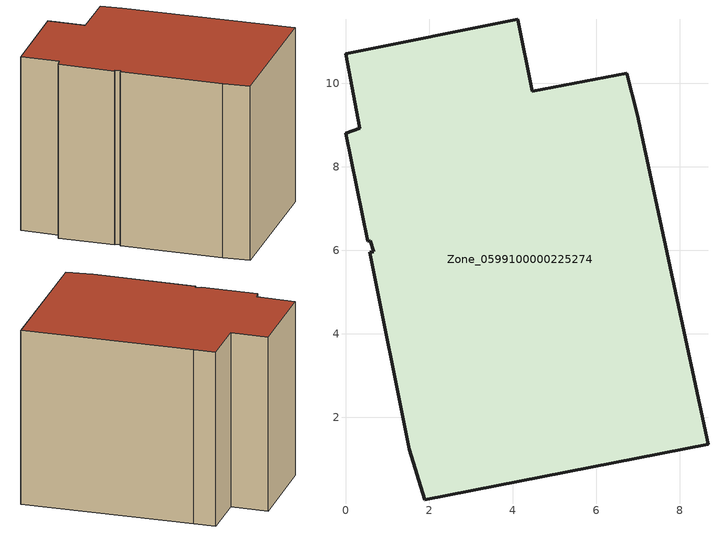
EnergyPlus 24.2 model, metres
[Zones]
Zone_0599100000225274
 floor ground (C_G): 0.58,5.95 0.68,5.97 0.6,6.23 0.53,6.21 0.01,8.8 0.34,8.92 0,10.7 4.13,11.53 4.47,9.81 6.73,10.24 6.98,9.25 8.68,1.35 1.89,0.02 1.53,1.24 z2.07
 wall outside (C_F): 0,10.7 0.34,8.92 0.01,8.8 0.53,6.21 0.6,6.23 0.68,5.97 0.58,5.95 1.53,1.24 1.89,0.02 8.68,1.35 6.98,9.25 6.73,10.24 4.47,9.81 4.13,11.53 0,10.7 z2.07:10.59
 roof outside (C_R): 0.68,5.97 0.58,5.95 1.53,1.24 1.89,0.02 8.68,1.35 6.98,9.25 6.73,10.24 4.47,9.81 4.13,11.53 0,10.7 0.34,8.92 0.01,8.8 0.53,6.21 0.6,6.23 z10.59
[BUILDING]
Pand.0599100000225274: North Axis=0; Terrain=City; Loads Convergence Tolerance Value=0.04; Temperature Convergence Tolerance Value=0.4; Solar Distribution=FullExterior; Maximum Number of Warmup Days=25; Minimum Number of Warmup Days=1
[Site:Location]
Rotterdam.The.Hague.AP_ZH_NLD Design_Conditions: Latitude=51.96; Longitude=4.45; Time Zone=1; Elevation=-4.5
[SITE:GROUNDTEMPERATURE:BUILDINGSURFACE]
18, 18, 18, 18, 18, 18, 18, 18, 18, 18, 18, 18
[MATERIAL] Thermal Absorptance=0.9; Solar Absorptance=0.7; Visible Absorptance=0.7
Name | Roughness | Thickness | Conductivity | Density | Specific Heat
G.TC.1946 | MediumSmooth | 0.15 | 1 | 540 | 1210
F.TC.1946 | Rough | 0.3 | 0.857143 | 1920 | 840
R.TC.1946 | MediumRough | 0.2 | 0.909091 | 1500 | 1000
[CONSTRUCTION]
C_G: G.TC.1946
C_F: F.TC.1946
C_R: R.TC.1946
[ZONE]
Zone_0599100000225274: Type=1; Multiplier=1; Ceiling Height=Autocalculate; Volume=Autocalculate; Floor Area=autocalculate; Part of Total Floor Area=Yes
[ZONEINFILTRATION:DESIGNFLOWRATE]
Infil_Zone_0599100000225274: Zone or ZoneList or Space or SpaceList=Zone_0599100000225274; Schedule=AlwaysOn; Design Flow Rate Calculation Method=Flow/Area; Flow Rate per Floor Area=0.003; Constant Term Coefficient=1; Temperature Term Coefficient=0; Velocity Term Coefficient=0; Velocity Squared Term Coefficient=0
[HVACTEMPLATE:ZONE:IDEALLOADSAIRSYSTEM]
Zone_0599100000225274: Maximum Heating Supply Air Temperature=50; Minimum Cooling Supply Air Temperature=13; Maximum Heating Supply Air Humidity Ratio=0.0156; Minimum Cooling Supply Air Humidity Ratio=0.0077; Heating Limit=NoLimit; Cooling Limit=NoLimit; Dehumidification Control Type=ConstantSensibleHeatRatio; Cooling Sensible Heat Ratio=0.7; Dehumidification Setpoint=60; Humidification Control Type=None; Humidification Setpoint=30; Outdoor Air Method=None; Outdoor Air Flow Rate per Person=0.00944; Outdoor Air Flow Rate per Zone Floor Area=0; Outdoor Air Flow Rate per Zone=0; Demand Controlled Ventilation Type=None; Outdoor Air Economizer Type=NoEconomizer; Heat Recovery Type=None; Sensible Heat Recovery Effectiveness=0.7; Latent Heat Recovery Effectiveness=0.65
[ZONECONTROL:THERMOSTAT]
ThermostatControl_Zone_0599100000225274: Zone or ZoneList=Zone_0599100000225274; Control Type Schedule=DualSetpointControlType; Control 1=Thermostat_Zone_0599100000225274; Temperature Difference Between Cutout And Setpoint=0
[THERMOSTATSETPOINT:DUALSETPOINT]
Thermostat_Zone_0599100000225274: Heating Setpoint Temperature Schedule=HeatingSetpoint_Zone_0599100000225274; Cooling Setpoint Temperature Schedule=CoolingSetpoint_Zone_0599100000225274
[SCHEDULE:COMPACT]
HeatingSetpoint_Zone_0599100000225274: Through: 12/31, For: AllDays, Until: 24:00, 21
CoolingSetpoint_Zone_0599100000225274: Through: 12/31, For: AllDays, Until: 24:00, 24
DualSetpointControlType: Through: 12/31, For: AllDays, Until: 24:00, 4
AlwaysOn: Through: 12/31, For: AllDays, Until: 24:00, 1
